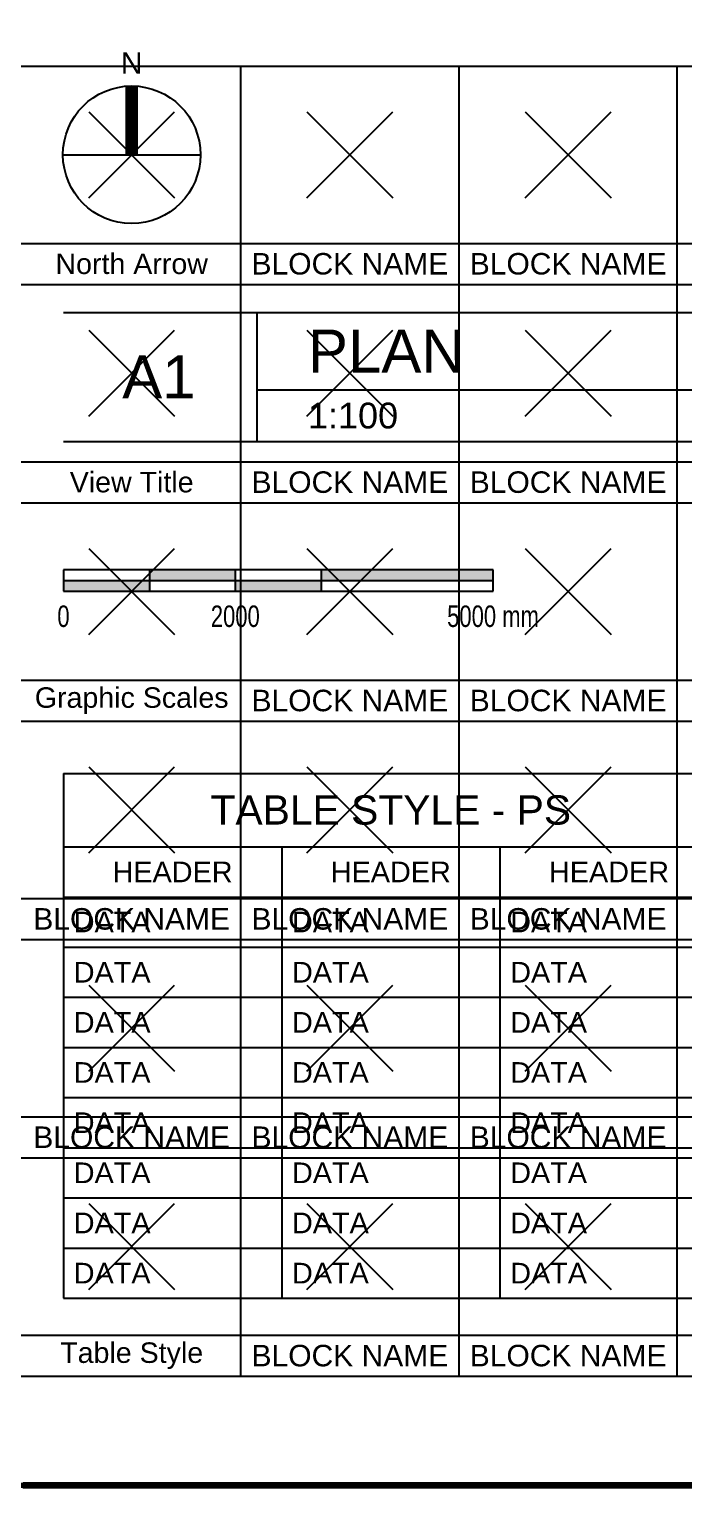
# Model space of a CAD drawing. Header units: millimetres. Extents: x -195 to 512, y -13 to 520.
# Drawn here: x 153.2 to 229.4, y -13.1 to 156.7 of the extents above; entities that cross this region are included whole.
import ezdxf
from ezdxf.enums import TextEntityAlignment as Align

# ---------------------------------------------------------------- set-up
doc = ezdxf.new("R2010")
doc.units = ezdxf.units.MM
doc.header["$LTSCALE"] = 48
doc.header["$PDMODE"] = 3
doc.header["$PDSIZE"] = 5
doc.linetypes.add('HIDDEN', pattern=[0.375, 0.25, -0.125])
for name, color, linetype in [('A-Anno-Iden', 3, 'Continuous'), ('A-Anno-Schd', 3, 'Continuous'), ('A-Anno-Symb', 3, 'Continuous'), ('A-Area-Iden', 3, 'Continuous'), ('G-Anno-Box', 6, 'HIDDEN'), ('G-Anno-Text', 2, 'Continuous')]:
    doc.layers.add(name, color=color, linetype=linetype)
doc.layers.add('G-Anno-Nplt', color=5, linetype='Continuous', plot=False)
doc.styles.add('Sans', font='swissl.ttf')
doc.styles.add('SansAttr', font='swisscl.ttf')

# ---------------------------------------------------------------- blocks, each defined once
blk = doc.blocks.new('*U29')
at = {"color": 0, "linetype": 'ByBlock', "lineweight": -2}
blk.add_lwpolyline([(0, -8, 0, 0, 0), (0, 0, 1.5, 1.5, 0), (0, 8, 0.992, 0.992, 0)], format="xyseb", dxfattribs=at)
blk.add_lwpolyline([(-8, 0), (8, 0)], dxfattribs=at)
blk.add_circle((0, 0), 8, dxfattribs=at)
at = {"color": 0, "linetype": 'ByBlock', "lineweight": -2, "style": 'Sans', "flags": 8}
blk.add_attdef('NORTH', text='', height=2.5, dxfattribs=at).set_placement((0, 10.67), align=Align.MIDDLE_CENTER)
blk = doc.blocks.new('*U24')
at = {"color": 0}
for p, q in [((0, 15), (109.75, 15)), ((22.5, 15), (22.5, 0)), ((22.5, 6), (109.75, 6)), ((0, 0), (109.75, 0))]:
    blk.add_line(p, q, dxfattribs=at)
at = {"color": 0, "style": 'Sans'}
for tag, p, height in [('DRAWING', (28.46, 8), 5), ('SCALE', (28.46, 1.5), 3)]:
    blk.add_attdef(tag, p, '', height=height, dxfattribs=at)
blk.add_attdef('DTL', text='', height=5, dxfattribs=at).set_placement((11.25, 7.5), align=Align.MIDDLE_CENTER)
blk = doc.blocks.new('*U51')
at = {"color": 0}
for p, q in [((50, 0), (0, 0)), ((0, 0), (0, -2.5)), ((10, 0), (10, -2.5)), ((0, -1.25), (50, -1.25)), ((20, 0), (20, -2.5)), ((30, 0), (30, -2.5)), ((50, -2.5), (50, 0)), ((0, -2.5), (0, -2.5)), ((0, -2.5), (50, -2.5))]:
    blk.add_line(p, q, dxfattribs=at)
for points in [[(10, 0), (20, 0), (10, -1.25), (20, -1.25)], [(0, -1.25), (10, -1.25), (0, -2.5), (10, -2.5)], [(20, -1.25), (30, -1.25), (20, -2.5), (30, -2.5)], [(30, 0), (50, 0), (30, -1.25), (50, -1.25)]]:
    blk.add_solid(points, dxfattribs=at)
at = {"color": 0, "style": 'SansAttr'}
blk.add_text('0', height=2.5, dxfattribs=at).set_placement((0, -5.4), align=Align.MIDDLE)
at = {"style": 'SansAttr'}
for s, p in [('2000', (20, -5.4)), ('5000 mm', (50, -5.4))]:
    blk.add_text(s, height=2.5, dxfattribs=at).set_placement(p, align=Align.MIDDLE)
blk = doc.blocks.new('*T56')
at = {"layer": 'A-Anno-Schd', "color": 0, "linetype": 'ByBlock', "lineweight": -2, "transparency": 16777216}
for p, q in [((0, 0), (76.2, 0)), ((0, 0), (0, -61.03)), ((76.2, 0), (76.2, -61.03)), ((0, -8.53), (76.2, -8.53)), ((25.4, -8.53), (25.4, -61.03)), ((50.8, -8.53), (50.8, -61.03)), ((0, -14.37), (76.2, -14.37)), ((0, -20.2), (76.2, -20.2)), ((0, -26.03), (76.2, -26.03)), ((0, -31.87), (76.2, -31.87)), ((0, -37.7), (76.2, -37.7)), ((0, -43.53), (76.2, -43.53)), ((0, -49.37), (76.2, -49.37)), ((0, -55.2), (76.2, -55.2)), ((0, -61.03), (76.2, -61.03))]:
    blk.add_line(p, q, dxfattribs=at)
at = {"color": 0, "transparency": 16777216, "style": 'Sans'}
for s, insert, char_height, width, attachment_point in [('TABLE STYLE - PS', (38.1, -4.27), 3.4, 72.2, 5), ('HEADER', (12.7, -11.45), 2.4, 23, 5), ('HEADER', (38.1, -11.45), 2.4, 23, 5), ('HEADER', (63.5, -11.45), 2.4, 23, 5), ('DATA', (1.2, -17.28), 2.4, 23, 4), ('DATA', (26.6, -17.28), 2.4, 23, 4), ('DATA', (52, -17.28), 2.4, 23, 4), ('DATA', (1.2, -23.12), 2.4, 23, 4), ('DATA', (26.6, -23.12), 2.4, 23, 4), ('DATA', (52, -23.12), 2.4, 23, 4), ('DATA', (1.2, -28.95), 2.4, 23, 4), ('DATA', (26.6, -28.95), 2.4, 23, 4), ('DATA', (52, -28.95), 2.4, 23, 4), ('DATA', (1.2, -34.78), 2.4, 23, 4), ('DATA', (26.6, -34.78), 2.4, 23, 4), ('DATA', (52, -34.78), 2.4, 23, 4), ('DATA', (1.2, -40.62), 2.4, 23, 4), ('DATA', (26.6, -40.62), 2.4, 23, 4), ('DATA', (52, -40.62), 2.4, 23, 4), ('DATA', (1.2, -46.45), 2.4, 23, 4), ('DATA', (26.6, -46.45), 2.4, 23, 4), ('DATA', (52, -46.45), 2.4, 23, 4), ('DATA', (1.2, -52.28), 2.4, 23, 4), ('DATA', (26.6, -52.28), 2.4, 23, 4), ('DATA', (52, -52.28), 2.4, 23, 4), ('DATA', (1.2, -58.12), 2.4, 23, 4), ('DATA', (26.6, -58.12), 2.4, 23, 4), ('DATA', (52, -58.12), 2.4, 23, 4)]:
    blk.add_mtext(s, dxfattribs=dict(at, insert=insert, char_height=char_height, width=width, attachment_point=attachment_point))
blk = doc.blocks.new('Table - PS')
blk.add_blockref('*T56', (0, 0))

msp = doc.modelspace()

# ---------------------------------------------------------------- linework, layer by layer
at = {"layer": 'G-Anno-Box'}
msp.add_lwpolyline([(139.7, 0, 0.794, 0.595, 0.414214), (152.4, -12.7, 0.794, 0.794, 0), (318.72, -12.7, 0.794, 0.794, 0.414214), (331.42, 0, 0.794, 0.794, 0), (331.42, 152.4, 0.794, 0.794, 0.414214), (318.72, 165.77, 0.794, 0.794, 0), (152.4, 165.77, 0.794, 0.794, 0.414214), (139.7, 152.4, 0.794, 0.794, 0)], format="xyseb", close=True, dxfattribs=at)
at = {"layer": 'G-Anno-Nplt'}
for p, q in [((0, 152.4), (304.8, 152.4)), ((177.8, 0), (177.8, 152.4)), ((203.2, 0), (203.2, 152.4)), ((228.6, 0), (228.6, 152.4)), ((0, 131.76), (304.8, 131.76)), ((0, 127), (304.8, 127)), ((0, 106.36), (304.8, 106.36)), ((0, 101.6), (304.8, 101.6)), ((0, 80.96), (304.8, 80.96)), ((0, 76.2), (304.8, 76.2)), ((0, 55.56), (304.8, 55.56)), ((0, 50.8), (304.8, 50.8)), ((0, 30.16), (304.8, 30.16)), ((0, 25.4), (304.8, 25.4)), ((0, 4.76), (304.8, 4.76)), ((0, 0), (304.8, 0))]:
    msp.add_line(p, q, dxfattribs=at)
for p in [(165.1, 142.08), (190.5, 142.08), (215.9, 142.08), (165.1, 116.68), (190.5, 116.68), (215.9, 116.68), (165.1, 91.28), (190.5, 91.28), (215.9, 91.28), (165.1, 65.88), (190.5, 65.88), (215.9, 65.88), (165.1, 40.48), (190.5, 40.48), (215.9, 40.48), (165.1, 15.08), (190.5, 15.08), (215.9, 15.08)]:
    msp.add_point(p, dxfattribs=at)

# ---------------------------------------------------------------- block references
at = {"layer": 'A-Anno-Iden'}
ref = msp.add_blockref('*U24', (157.16, 108.74), dxfattribs=at)
ref.add_attrib('A1', 'A1', dxfattribs={"layer": '0', "height": 5, "style": 'Sans'}).set_placement((168.27, 116.24), align=Align.MIDDLE_CENTER)
ref.add_attrib('DRAWING', 'PLAN', (185.62, 116.74), dxfattribs={"layer": '0', "height": 5, "style": 'Sans'})
ref.add_attrib('SCALE', '1:100', (185.62, 110.24), dxfattribs={"layer": '0', "height": 3, "style": 'Sans'})
at = {"layer": 'A-Anno-Schd'}
msp.add_blockref('Table - PS', (157.16, 70.11), dxfattribs=at)
at = {"layer": 'A-Anno-Symb'}
msp.add_blockref('*U51', (157.16, 93.8), dxfattribs=at)
at = {"layer": 'A-Area-Iden'}
ref = msp.add_blockref('*U29', (165.1, 142.08), dxfattribs=at)
ref.add_attrib('NORTH', 'N', dxfattribs={"layer": '0', "color": 0, "linetype": 'ByBlock', "lineweight": -2, "height": 2.5, "style": 'Sans'}).set_placement((165.1, 152.75), align=Align.MIDDLE_CENTER)

# ---------------------------------------------------------------- texts
at = {"layer": 'G-Anno-Nplt', "char_height": 2.5, "attachment_point": 5, "style": 'Sans'}
for insert in [(190.5, 129.38), (215.9, 129.38), (190.5, 103.98), (215.9, 103.98), (190.5, 78.58), (215.9, 78.58), (165.1, 53.18), (190.5, 53.18), (215.9, 53.18), (165.1, 27.78), (190.5, 27.78), (215.9, 27.78), (190.5, 2.38), (215.9, 2.38)]:
    msp.add_mtext_dynamic_manual_height_columns('BLOCK NAME', width=25.9, gutter_width=0.469, heights=[0], dxfattribs=dict(at, insert=insert))
at = {"layer": 'G-Anno-Text', "attachment_point": 5, "style": 'Sans'}
for s, width, insert, char_height in [('North Arrow', 38.6, (165.1, 129.38), 2.3813), ('View Title', 25.2339, (165.1, 103.98), 2.381), ('Graphic Scales', 25.2688, (165.1, 78.58), 2.3813), ('Table Style', 26.4716, (165.1, 2.38), 2.3813)]:
    msp.add_mtext_dynamic_manual_height_columns(s, width=width, gutter_width=0.469, heights=[0], dxfattribs=dict(at, insert=insert, char_height=char_height))

doc.saveas('drawing.dxf')
